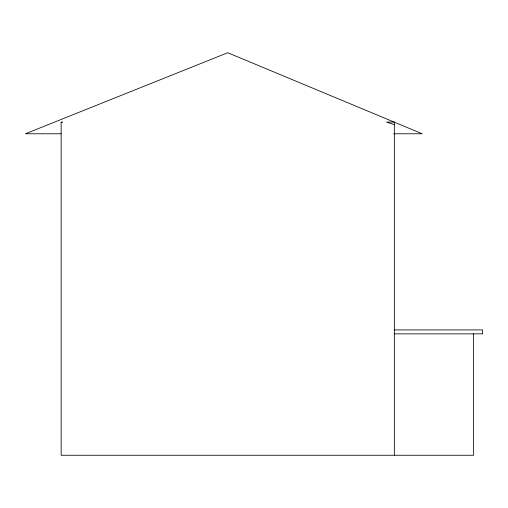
<?xml version="1.0" encoding="UTF-8"?>
<svg xmlns="http://www.w3.org/2000/svg" width="508" height="508" viewBox="0 0 508 508"><rect width="100%" height="100%" fill="white"/><g stroke="black" fill="none" stroke-linecap="round" stroke-linejoin="round"><path stroke-width="0.76" d="M61.151 122.511L62.547 122.072L61.151 122.072L61.151 455.263L473.602 455.263L473.602 333.851M61.151 133.775L25.4 133.775L227.743 52.737L422.192 133.775L393.624 133.775M394.341 329.921L482.6 329.921L482.6 333.851L394.341 333.851M394.341 124.644L386.499 122.072L394.341 122.072L394.341 455.263"/></g></svg>
